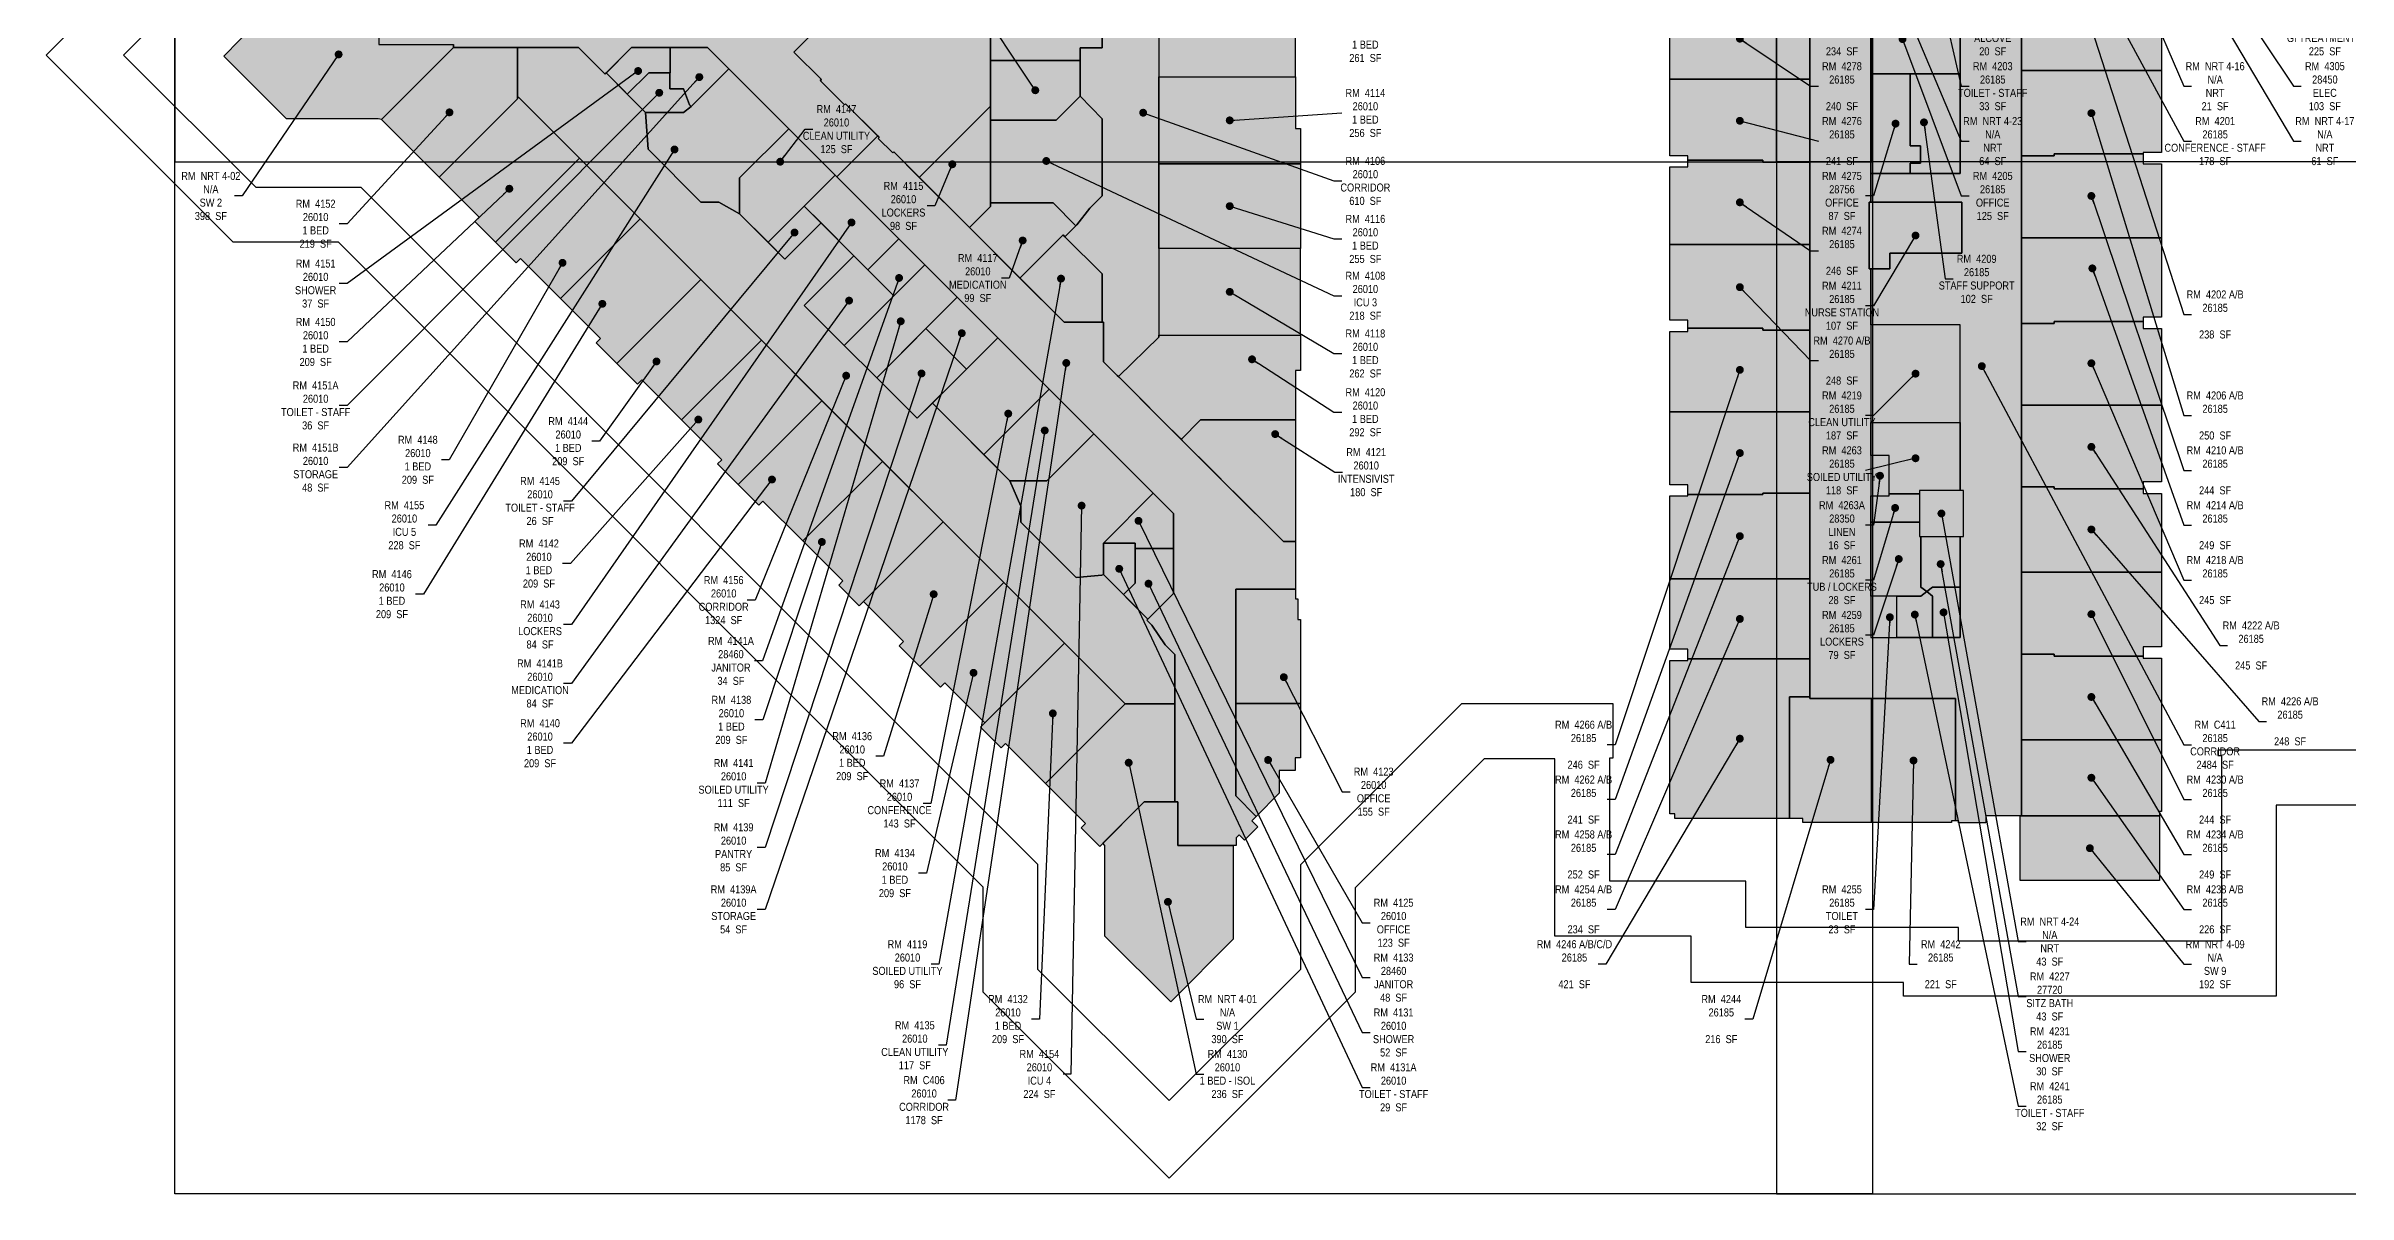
# Model space of a CAD drawing. Header units: inches. Extents: x -464 to 5863, y -325 to 4525.
# Drawn here: x -277 to 3751, y -325 to 1683 of the extents above; entities that cross this region are included whole.
import ezdxf

# ---------------------------------------------------------------- set-up
doc = ezdxf.new("R2010")
doc.units = ezdxf.units.IN
doc.header["$LTSCALE"] = 48
doc.header["$MEASUREMENT"] = 0
doc.layers.get('Defpoints').update_dxf_attribs({"color": 31})
for name, color, linetype in [('0-LABEL', 3, 'Continuous'), ('1-NRT', 200, 'Continuous'), ('1-NRT-PTN', 253, 'Continuous'), ('4-OCC', 6, 'Continuous'), ('4-OCC-PTN', 95, 'Continuous')]:
    doc.layers.add(name, color=color, linetype=linetype)
doc.layers.add('VP-Window', color=2, linetype='Continuous', plot=False)
doc.styles.add('ArialN', font='ARIALN.TTF')
doc.dimstyles.new('AB-220', dxfattribs={"dimscale": 220, "dimtxt": 0.070312, "dimasz": 0.0625, "dimexe": 0.0625, "dimexo": 0.125, "dimgap": 0.1875, "dimtad": 0, "dimdec": 4, "dimrnd": 0.0625, "dimzin": 0, "dimdsep": 46, "dimlunit": 4, "dimtxsty": 'ArialN', "dimblk": 'ARCHTICK', "dimcen": 0.0625, "dimclrd": 256, "dimclre": 256, "dimclrt": 256, "dimadec": 0, "dimazin": 0, "dimtfac": 1, "dimtdec": 4, "dimtofl": 0, "dimtmove": 2, "dimatfit": 3, "dimldrblk": 'DOT', "dimfxl": 0, "dimfrac": 2, "dimtolj": 1, "dimtzin": 0, "dimlwd": -1, "dimlwe": -1, "dimarcsym": 0})

# ---------------------------------------------------------------- blocks, each defined once
blk = doc.blocks.new('_ArchTick')
at = {"const_width": 0.15}
blk.add_lwpolyline([(-0.5, -0.5), (0.5, 0.5)], dxfattribs=at)
blk = doc.blocks.new('_Dot')
at = {"lineweight": -2}
blk.add_line((-0.5, 0), (-1, 0), dxfattribs=at)
at = {"const_width": 0.5}
blk.add_lwpolyline([(-0.25, 0, 1), (0.25, 0, 1)], format="xyb", close=True, dxfattribs=at)

msp = doc.modelspace()

# ---------------------------------------------------------------- hatches: boundary and pattern name
at = {"layer": '1-NRT-PTN'}
for points in [[(143.7, 1555.4), (34, 1665), (143.8, 1777.7), (301.3, 1777.7), (305.6, 1782), (305.6, 1685.5), (436, 1685.5), (436, 1680.2), (310, 1554.2), (304, 1555.4)], [(3000.9, 824.7), (3077.6, 824.7), (3077.6, 905.3), (3000.9, 905.3)], [(1799.9, 120.1), (1691, 10.6), (1575.8, 125.8), (1575.8, 284.4), (1572.1, 288.1), (1644.6, 360.6), (1703.5, 360.6), (1703.5, 284.3), (1799.9, 284.3)], [(3420.9, 222.7), (3177.1, 222.7), (3177.1, 336.2), (3420.9, 336.2)]]:
    msp.add_hatch(color=256, dxfattribs=at).paths.add_polyline_path(points)
at = {"layer": '4-OCC-PTN'}
for color, points in [(17, [(1806.9, 2145.6), (1875.7, 2076.9), (1873.4, 2074.6), (1918.9, 2029.1), (1907.9, 2018.2), (1918.3, 2007.8), (1884.3, 1973.9), (1874, 1984.2), (1866.8, 1977), (1870.5, 1973.3), (1831.5, 1934.3), (1475.2, 1934.3), (1475.2, 1935.8), (1473.8, 1937.2), (1475.7, 1939.1), (1433.3, 1981.5), (1431.3, 1979.5), (1339, 1979.5), (1283.2, 1923.7), (1281.4, 1925.6), (1264.4, 1908.6), (1266.3, 1906.7), (1206.9, 1847.3), (1205, 1849.2), (1162.6, 1806.8), (1164.4, 1804.9), (1105, 1745.5), (1103.2, 1747.4), (1060.8, 1704.9), (1062.6, 1703.1), (1031.7, 1672.1), (1079.7, 1624.1), (1077.8, 1622.3), (1120.2, 1579.9), (1122.1, 1581.7), (1178.4, 1525.4), (1106.8, 1453.8), (880.6, 1680), (747.3, 1680), (701.1, 1633.8), (654.8, 1680.2), (436, 1680.2), (436, 1685.5), (305.6, 1685.5), (305.6, 1782), (319.4, 1795.8), (312, 1803.2), (342.9, 1834.1), (404.6, 1772.4), (685.5, 1772.4), (714.7, 1772.4), (768.7, 1826.3), (822.7, 1772.4), (994.5, 1772.4), (1259.2, 2037.1), (1262.9, 2040.8), (1314.1, 2092), (1335, 2071.2), (1732.5, 2071.2)]), (17, [(1250.9, 1452.9), (1206.2, 1497.6), (1204.4, 1495.7), (1178.9, 1521.2), (1180.8, 1523), (1122.1, 1581.7), (1120.2, 1579.9), (1077.8, 1622.3), (1079.7, 1624.1), (1031.7, 1672.1), (1062.6, 1703.1), (1060.8, 1704.9), (1103.2, 1747.4), (1105, 1745.5), (1164.4, 1804.9), (1162.6, 1806.8), (1205, 1849.2), (1206.9, 1847.3), (1266.3, 1906.7), (1264.4, 1908.6), (1281.4, 1925.6), (1283.2, 1923.7), (1339, 1979.5), (1431.3, 1979.5), (1433.3, 1981.5), (1475.7, 1939.1), (1473.8, 1937.2), (1475.2, 1935.8), (1475.2, 1934.3), (1477.8, 1934.3), (1477.8, 1859), (1375.5, 1756.7), (1375.5, 1577.5)]), (17, [(1670.1, 1934.3), (1670.1, 1173.2), (1599.2, 1104.6), (1597.3, 1106.5), (1573.3, 1130.5), (1573.3, 1199.4), (1570.7, 1199.4), (1570.7, 1284.1), (1505.7, 1349.1), (1526.8, 1370.2), (1549.6, 1399.4), (1570.7, 1420.5), (1570.7, 1555.3), (1532.3, 1595.1), (1532.3, 1679.8), (1570.7, 1679.8), (1570.7, 1934.3)]), (172, [(2809.1, 1898.6), (2916.8, 1898.6), (2916.8, 1894), (2915.6, 1894), (2915.6, 1853.6), (2910.3, 1853.6), (2910.3, 1747), (2915.6, 1747), (2915.6, 1460), (2915.6, 1409.4), (2913, 1409.4), (2913, 1293.1), (2915.6, 1293.1), (2915.6, 647.9), (3072.3, 647.9), (3072.3, 824.7), (3077.6, 824.7), (3077.6, 905.3), (3072.3, 905.3), (3072.3, 1195.3), (2915.6, 1195.3), (2915.6, 1293.1), (2949, 1293.1), (2949, 1320.5), (3075, 1320.5), (3075, 1409.4), (2915.6, 1409.4), (2915.6, 1460), (3072.3, 1460), (3072.3, 1921.9), (3165.5, 1921.9), (3165.5, 1919.3), (3173.8, 1919.3), (3173.8, 1858.7), (3179.1, 1858.7), (3179.1, 336.2), (3177.1, 336.2), (3117, 336.2), (3117, 323.7), (3069, 323.7), (3069, 327.2), (3063.8, 327.2), (3063.8, 541.4), (2809.1, 541.4)]), (17, [(1909, 1628.6), (1909, 1780.9), (1906.5, 1783.4), (1907.6, 1786), (1670.1, 1786), (1670.1, 1628.6)]), (172, [(3179.1, 1640.1), (3179.1, 1763.2), (3236.5, 1763.2), (3236.5, 1786.4), (3373.5, 1786.5), (3373.5, 1783.9), (3415, 1783.9), (3415, 1764.9), (3424, 1764.9), (3424, 1640.1)]), (17, [(1375.5, 1657.5), (1375.5, 1742.7), (1570.7, 1742.7), (1570.7, 1679.8), (1532.3, 1679.8), (1532.3, 1657.5)]), (172, [(2595.7, 1766.6), (2809.1, 1766.6), (2809.1, 1624.6), (2564, 1624.6), (2564, 1758.9), (2595.7, 1758.9)]), (172, [(3072.3, 1633.9), (2915.6, 1633.9), (2915.6, 1747), (2997.4, 1747), (2997.4, 1749.6), (3072.3, 1749.6)]), (17, [(310, 1554.2), (436, 1680.2), (547.9, 1680.2), (547.8, 1590.1), (411, 1453.3)]), (17, [(547.8, 1593.1), (547.9, 1680.2), (654.8, 1680.2), (701.1, 1633.8), (703, 1635.7), (771.8, 1566.3), (776.5, 1502.2), (868.9, 1409.8), (900.2, 1409.8), (936.6, 1389.4), (1015.9, 1310.1), (1077.2, 1371.4), (1079.1, 1373.3), (1136.5, 1315.8), (1049.7, 1229), (1247.2, 1031.5), (1273.8, 1058), (1409.4, 922.3), (1428.6, 877.9), (1428.6, 850.1), (1525.5, 753.2), (1570.6, 756.9), (1573.3, 758), (1650.9, 680.4), (1649.1, 678.5), (1657.9, 669.7), (1681.1, 635.5), (1698.2, 618.3), (1698.2, 532), (1611, 532), (552.2, 1590.8), (550.4, 1592.5)]), (17, [(703, 1635.7), (747.3, 1680), (815, 1680), (815, 1635.7), (777.9, 1635.7), (740.1, 1598.3)]), (17, [(851.9, 1576.9), (848.7, 1580), (838.7, 1607.6), (814.4, 1607.6), (814.4, 1635.7), (815, 1635.7), (815, 1680), (880.6, 1680), (917.8, 1642.8)]), (17, [(1375.5, 1553.3), (1375.5, 1657.5), (1532.3, 1657.5), (1532.3, 1595.1), (1490.4, 1553.3)]), (17, [(740.1, 1598.3), (777.9, 1635.7), (814.4, 1635.7), (814.4, 1607.6), (838.7, 1607.6), (848.7, 1580), (851.9, 1576.9), (838.7, 1566.3), (771.8, 1566.3)]), (17, [(936.6, 1389.4), (900.2, 1409.8), (868.9, 1409.8), (776.5, 1502.2), (771.8, 1566.3), (838.7, 1566.3), (851.9, 1576.9), (917.8, 1642.8), (1022.6, 1538.1), (936.6, 1452.1)]), (17, [(1670.1, 1628.6), (1909, 1628.6), (1909, 1538.6), (1918, 1538.6), (1918, 1476.8), (1670.1, 1476.8)]), (172, [(2564, 1624.6), (2809.1, 1624.6), (2809.1, 1479.4), (2726.6, 1479.4), (2726.6, 1482.8), (2595.7, 1482.8), (2595.7, 1490.7), (2564, 1490.7)]), (22, [(2915.6, 1460), (2915.6, 1633.9), (2984.8, 1633.9), (2984.8, 1507.9), (3002.5, 1507.9), (3002.5, 1477.7), (2984.8, 1477.7), (2984.8, 1460)]), (172, [(2984.8, 1460), (2984.8, 1477.7), (3002.5, 1477.7), (3002.5, 1507.9), (2984.8, 1507.9), (2984.8, 1633.9), (3072.3, 1633.9), (3072.3, 1460)]), (172, [(3179.1, 1640.1), (3424, 1640.1), (3424, 1496.7), (3392.4, 1496.7), (3392.4, 1493.9), (3236.5, 1493.9), (3236.5, 1490.4), (3179.1, 1490.4)]), (17, [(411, 1453.3), (547.8, 1590.1), (547.8, 1593.1), (550.4, 1592.5), (656.4, 1486.5), (509.7, 1339.7), (473.5, 1375.9), (480.9, 1383.3)]), (17, [(1250.9, 1452.9), (1375.5, 1577.5), (1375.5, 1402.2), (1338.6, 1365.3)]), (17, [(1375.5, 1408.4), (1375.5, 1553.3), (1490.4, 1553.3), (1532.3, 1595.1), (1570.7, 1555.3), (1570.7, 1420.5), (1549.6, 1399.4), (1526.8, 1370.2), (1524.9, 1368.3), (1484.9, 1408.4)]), (17, [(986.4, 1339.6), (936.6, 1389.4), (936.6, 1452.1), (1022.6, 1538.1), (1103.6, 1457.1)]), (17, [(1106.8, 1453.8), (1178.4, 1525.4), (1180.8, 1523), (1178.9, 1521.2), (1204.4, 1495.7), (1206.2, 1497.6), (1504.5, 1199.4), (1573.3, 1199.4), (1573.3, 1130.5), (1597.3, 1106.5), (1601, 1102.8), (1672.6, 1031.3), (1677.8, 1026), (1707.2, 996.6), (1711, 992.9), (1766.6, 937.3), (1792, 911.8), (1887.9, 815.9), (1909, 815.9), (1909.4, 732.5), (1804.7, 732.5), (1804.7, 371), (1840.5, 335.2), (1832.6, 327.3), (1843.3, 316.6), (1820, 293.3), (1810.4, 302.8), (1805.5, 297.8), (1805.5, 284.3), (1703.5, 284.3), (1703.5, 360.6), (1698.2, 360.6), (1698.2, 618.3), (1681.1, 635.5), (1657.9, 669.7), (1649.1, 678.5), (1695.7, 725.2), (1695.7, 864.9), (1662.2, 898.5)]), (172, [(3179.1, 1490.4), (3236.5, 1490.4), (3236.5, 1493.9), (3392.4, 1493.9), (3392.4, 1476.7), (3424, 1476.7), (3424, 1347.2), (3179.1, 1347.2)]), (17, [(762.5, 1380.5), (623.1, 1241.1), (553.2, 1311.1), (545.8, 1303.6), (509.7, 1339.7), (656.4, 1486.5)]), (17, [(1161.2, 1291.2), (1049.5, 1402.9), (1103.6, 1457.1), (1215.3, 1345.3)]), (17, [(1918, 1328.6), (1670.1, 1328.6), (1670.1, 1476.8), (1918, 1476.8)]), (172, [(2564, 1471.2), (2595.7, 1471.2), (2595.7, 1482.8), (2726.6, 1482.8), (2726.6, 1479.4), (2809.1, 1479.4), (2809.1, 1335.8), (2564, 1335.8)]), (17, [(623.1, 1241.1), (693, 1171.2), (685.6, 1163.8), (721.7, 1127.6), (868.5, 1274.4), (762.5, 1380.5)]), (17, [(1079.1, 1373.3), (1015.9, 1310.1), (986.4, 1339.6), (1049.5, 1402.9)]), (17, [(1338.6, 1365.3), (1375.5, 1402.2), (1375.5, 1408.4), (1484.9, 1408.4), (1524.9, 1368.3), (1505.7, 1349.1), (1502.5, 1352.3), (1427, 1276.8)]), (172, [(2913, 1293.1), (2913, 1409.4), (3075, 1409.4), (3075, 1320.5), (2949, 1320.5), (2949, 1293.1)]), (201, [(1161.2, 1291.2), (1215.3, 1345.3), (1260.6, 1300), (1206.5, 1245.9)]), (17, [(1427, 1276.8), (1502.5, 1352.3), (1505.7, 1349.1), (1570.7, 1284.1), (1570.7, 1199.4), (1504.5, 1199.4)]), (172, [(2564, 1335.8), (2809.1, 1335.8), (2809.1, 1185.9), (2726.6, 1185.9), (2726.6, 1189.4), (2595.7, 1189.4), (2595.7, 1202.9), (2564, 1202.9)]), (172, [(3179.1, 1347.2), (3424, 1347.2), (3424, 1208.4), (3392.4, 1208.4), (3392.4, 1200.9), (3236.5, 1200.9), (3236.5, 1197.4), (3179.1, 1197.4)]), (17, [(1119.7, 1159.1), (1049.7, 1229), (1136.5, 1315.8), (1206.5, 1245.9)]), (17, [(1176.4, 1102.4), (1119.7, 1159.1), (1260.6, 1300), (1317.3, 1243.3)]), (17, [(1670.1, 1328.6), (1670.1, 1176.8), (1918, 1176.8), (1918, 1328.6)]), (17, [(974.6, 1168.3), (835.2, 1029), (765.3, 1098.9), (757.9, 1091.5), (721.7, 1127.6), (868.5, 1274.4)]), (17, [(1333.4, 1117.6), (1262.5, 1188.5), (1317.3, 1243.3), (1388.2, 1172.4)]), (17, [(835.2, 1029), (905.2, 959.1), (897.7, 951.6), (933.9, 915.5), (1080.7, 1062.3), (974.6, 1168.3)]), (17, [(1333.4, 1117.6), (1247.2, 1031.5), (1176.4, 1102.4), (1262.5, 1188.5)]), (17, [(1363.6, 968.2), (1273.8, 1058), (1388.2, 1172.4), (1478, 1082.6)]), (17, [(1599.2, 1104.6), (1670.1, 1173.2), (1670.1, 1176.8), (1918, 1176.8), (1918, 1114.9), (1909, 1114.9), (1909, 1028.6), (1743, 1028.6), (1709.1, 994.7)]), (172, [(2564, 1183.4), (2595.7, 1183.4), (2595.7, 1189.4), (2726.6, 1189.4), (2726.6, 1185.9), (2809.1, 1185.9), (2809.1, 1043), (2564, 1043)]), (172, [(2915.6, 1023.9), (3072.3, 1023.9), (3072.3, 1195.3), (2915.6, 1195.3)]), (172, [(3179.1, 1197.4), (3236.5, 1197.4), (3236.5, 1200.9), (3392.4, 1200.9), (3392.4, 1188.4), (3424, 1188.4), (3424, 1057.3), (3424, 1054.6), (3179.1, 1054.6)]), (17, [(1186.7, 956.2), (1047.4, 816.9), (977.4, 886.8), (970, 879.4), (933.9, 915.5), (1080.7, 1062.3)]), (17, [(1409.4, 922.3), (1363.6, 968.2), (1478, 1082.6), (1556.3, 1004.3), (1474.3, 922.3)]), (172, [(3179.1, 1054.6), (3424, 1054.6), (3424, 920.2), (3392.4, 920.2), (3392.4, 908.4), (3236.5, 908.4), (3236.5, 911.8), (3179.1, 911.8)]), (17, [(1709.1, 994.7), (1743, 1028.6), (1909, 1028.6), (1909, 815.9), (1887.9, 815.9)]), (172, [(2564, 1043), (2809.1, 1043), (2809.1, 900.3), (2726.6, 900.3), (2726.6, 898.3), (2595.7, 898.3), (2595.7, 915.2), (2564, 915.2)]), (172, [(3072.3, 905.3), (3000.9, 905.3), (3000.9, 899.2), (2948.1, 899.2), (2948.1, 966.3), (2915.6, 966.3), (2915.6, 1023.9), (3072.3, 1023.9)]), (17, [(1573.3, 758), (1570.6, 756.9), (1525.5, 753.2), (1428.6, 850.1), (1428.6, 877.9), (1409.4, 922.3), (1474.3, 922.3), (1556.3, 1004.3), (1660.3, 900.3), (1573.3, 813.3)]), (17, [(1047.4, 816.9), (1117.3, 746.9), (1109.9, 739.5), (1145.9, 703.5), (1292.8, 850.2), (1186.7, 956.2)]), (51, [(2915.6, 895.8), (2948.1, 895.8), (2948.1, 966.3), (2915.6, 966.3)]), (201, [(1695.7, 804), (1628.4, 804), (1628.4, 813.3), (1573.3, 813.3), (1660.3, 900.3), (1695.7, 864.9)]), (172, [(2564, 895.7), (2595.7, 895.7), (2595.7, 898.3), (2726.6, 898.3), (2726.6, 900.3), (2809.1, 900.3), (2809.1, 750.4), (2564, 750.4)]), (172, [(3000.9, 850.1), (2915.6, 850.1), (2915.6, 895.8), (2948.1, 895.8), (2948.1, 899.2), (3000.9, 899.2)]), (172, [(3179.1, 911.8), (3236.5, 911.8), (3236.5, 908.4), (3392.4, 908.4), (3392.4, 900.2), (3424, 900.2), (3424, 762.1), (3179.1, 762.1)]), (17, [(1153.4, 710.9), (1223.4, 640.9), (1215.9, 633.4), (1252, 597.4), (1398.9, 744.1), (1292.8, 850.2)]), (172, [(3013.6, 728.3), (3003.5, 720.4), (2915.6, 720.4), (2915.6, 850.1), (3000.9, 850.1), (3000.9, 824.7), (3003.5, 824.7), (3003.5, 736.2)]), (17, [(1577.7, 813.3), (1628.4, 813.3), (1628.4, 743.2), (1608.2, 723.1), (1573.3, 758), (1573.3, 813.3)]), (33, [(3072.3, 736.2), (3023.8, 736.2), (3013.6, 728.3), (3003.5, 736.2), (3003.5, 824.7), (3072.3, 824.7)]), (17, [(1650.9, 680.4), (1608.2, 723.1), (1628.4, 743.2), (1628.4, 804), (1695.7, 804), (1695.7, 725.2)]), (17, [(1504.9, 638), (1365.6, 498.6), (1295.6, 568.6), (1288.2, 561.2), (1252, 597.4), (1398.9, 744.1)]), (17, [(1804.7, 532.3), (1804.7, 732.5), (1909.4, 732.5), (1909.4, 715.7), (1913.2, 715.7), (1913.2, 679.7), (1917.7, 679.7), (1917.7, 532.3)]), (172, [(2564, 750.4), (2809.1, 750.4), (2809.1, 610.6), (2595.7, 610.6), (2595.7, 627.4), (2564, 627.4)]), (172, [(2961.5, 647.9), (2961.5, 720.4), (3003.5, 720.4), (3013.6, 728.3), (3023.8, 720.4), (3023.8, 647.9)]), (172, [(3023.8, 647.9), (3023.8, 720.4), (3013.6, 728.3), (3023.8, 736.2), (3072.3, 736.2), (3072.3, 647.9)]), (172, [(3179.1, 762.1), (3424, 762.1), (3424, 631.9), (3392.4, 631.9), (3392.4, 615.4), (3236.5, 615.4), (3236.5, 618.9), (3179.1, 618.9)]), (172, [(2915.6, 647.9), (2961.5, 647.9), (2961.5, 720.4), (2915.6, 720.4)]), (17, [(1358.2, 491.2), (1504.9, 638), (1611, 532), (1471.6, 392.6), (1401.7, 462.5), (1394.3, 455.1)]), (172, [(2564, 607.9), (2595.7, 607.9), (2595.7, 610.6), (2809.1, 610.6), (2809.1, 544), (2773.7, 544), (2773.7, 331.7), (2572.9, 331.7), (2572.9, 339.7), (2564, 339.7)]), (172, [(3179.1, 618.9), (3236.5, 618.9), (3236.5, 615.4), (3392.4, 615.4), (3392.4, 611.9), (3424, 611.9), (3424, 469.1), (3179.1, 469.1)]), (17, [(1471.6, 392.6), (1611, 532), (1698.2, 532), (1698.2, 360.6), (1644.6, 360.6), (1566.7, 282.7), (1534.1, 315.2), (1541.6, 322.7)]), (17, [(1804.7, 532.3), (1917.7, 532.3), (1917.7, 437.7), (1908.8, 437.7), (1908.8, 415.6), (1880.8, 415.6), (1880.8, 375.6), (1840.5, 335.2), (1804.7, 371)]), (172, [(2773.7, 331.7), (2773.7, 544), (2809.1, 544), (2809.1, 541.4), (2917, 541.4), (2917, 324.2), (2797, 324.2), (2797, 331.7)]), (172, [(2917, 324.2), (2917, 541.4), (3063.8, 541.4), (3063.8, 327.2), (3057, 327.2), (3057, 324.2)]), (172, [(3179.1, 469.1), (3424, 469.1), (3424, 343.7), (3421, 343.7), (3420.9, 336.2), (3179.1, 336.2)])]:
    msp.add_hatch(color=color, dxfattribs=at).paths.add_polyline_path(points)

# ---------------------------------------------------------------- linework, layer by layer
at = {"layer": '1-NRT'}
for points in [[(143.7, 1555.4), (34, 1665), (143.8, 1777.7), (301.3, 1777.7), (305.6, 1782), (305.6, 1685.5), (436, 1685.5), (436, 1680.2), (310, 1554.2), (304, 1555.4)], [(3000.9, 824.7), (3077.6, 824.7), (3077.6, 905.3), (3000.9, 905.3)], [(1799.9, 120.1), (1691, 10.6), (1575.8, 125.8), (1575.8, 284.4), (1572.1, 288.1), (1644.6, 360.6), (1703.5, 360.6), (1703.5, 284.3), (1799.9, 284.3)], [(3420.9, 222.7), (3177.1, 222.7), (3177.1, 336.2), (3420.9, 336.2)]]:
    msp.add_lwpolyline(points, close=True, dxfattribs=at)
at = {"layer": '4-OCC'}
for points in [[(1670.1, 1934.3), (1670.1, 1173.2), (1599.2, 1104.6), (1597.3, 1106.5), (1573.3, 1130.5), (1573.3, 1199.4), (1570.7, 1199.4), (1570.7, 1284.1), (1505.7, 1349.1), (1526.8, 1370.2), (1549.6, 1399.4), (1570.7, 1420.5), (1570.7, 1555.3), (1532.3, 1595.1), (1532.3, 1679.8), (1570.7, 1679.8), (1570.7, 1934.3)], [(1909, 1628.6), (1909, 1780.9), (1906.5, 1783.4), (1907.6, 1786), (1670.1, 1786), (1670.1, 1628.6)], [(3179.1, 1640.1), (3179.1, 1763.2), (3236.5, 1763.2), (3236.5, 1786.4), (3373.5, 1786.5), (3373.5, 1783.9), (3415, 1783.9), (3415, 1764.9), (3424, 1764.9), (3424, 1640.1)], [(1375.5, 1657.5), (1375.5, 1742.7), (1570.7, 1742.7), (1570.7, 1679.8), (1532.3, 1679.8), (1532.3, 1657.5)], [(2595.7, 1766.6), (2809.1, 1766.6), (2809.1, 1624.6), (2564, 1624.6), (2564, 1758.9), (2595.7, 1758.9)], [(3072.3, 1633.9), (2915.6, 1633.9), (2915.6, 1747), (2997.4, 1747), (2997.4, 1749.6), (3072.3, 1749.6)], [(310, 1554.2), (436, 1680.2), (547.9, 1680.2), (547.8, 1590.1), (411, 1453.3)], [(547.8, 1593.1), (547.9, 1680.2), (654.8, 1680.2), (701.1, 1633.8), (703, 1635.7), (771.8, 1566.3), (776.5, 1502.2), (868.9, 1409.8), (900.2, 1409.8), (936.6, 1389.4), (1015.9, 1310.1), (1077.2, 1371.4), (1079.1, 1373.3), (1136.5, 1315.8), (1049.7, 1229), (1247.2, 1031.5), (1273.8, 1058), (1409.4, 922.3), (1428.6, 877.9), (1428.6, 850.1), (1525.5, 753.2), (1570.6, 756.9), (1573.3, 758), (1650.9, 680.4), (1649.1, 678.5), (1657.9, 669.7), (1681.1, 635.5), (1698.2, 618.3), (1698.2, 532), (1611, 532), (552.2, 1590.8), (550.4, 1592.5)], [(703, 1635.7), (747.3, 1680), (815, 1680), (815, 1635.7), (777.9, 1635.7), (740.1, 1598.3)], [(851.9, 1576.9), (848.7, 1580), (838.7, 1607.6), (814.4, 1607.6), (814.4, 1635.7), (815, 1635.7), (815, 1680), (880.6, 1680), (917.8, 1642.8)], [(1375.5, 1553.3), (1375.5, 1657.5), (1532.3, 1657.5), (1532.3, 1595.1), (1490.4, 1553.3)], [(740.1, 1598.3), (777.9, 1635.7), (814.4, 1635.7), (814.4, 1607.6), (838.7, 1607.6), (848.7, 1580), (851.9, 1576.9), (838.7, 1566.3), (771.8, 1566.3)], [(936.6, 1389.4), (900.2, 1409.8), (868.9, 1409.8), (776.5, 1502.2), (771.8, 1566.3), (838.7, 1566.3), (851.9, 1576.9), (917.8, 1642.8), (1022.6, 1538.1), (936.6, 1452.1)], [(1670.1, 1628.6), (1670.1, 1628.6), (1909, 1628.6), (1909, 1538.6), (1918, 1538.6), (1918, 1476.8), (1670.1, 1476.8)], [(2564, 1624.6), (2809.1, 1624.6), (2809.1, 1479.4), (2726.6, 1479.4), (2726.6, 1482.8), (2595.7, 1482.8), (2595.7, 1490.7), (2564, 1490.7)], [(2915.6, 1460), (2915.6, 1633.9), (2984.8, 1633.9), (2984.8, 1507.9), (3002.5, 1507.9), (3002.5, 1477.7), (2984.8, 1477.7), (2984.8, 1460)], [(2984.8, 1460), (2984.8, 1477.7), (3002.5, 1477.7), (3002.5, 1507.9), (2984.8, 1507.9), (2984.8, 1633.9), (3072.3, 1633.9), (3072.3, 1460)], [(3179.1, 1640.1), (3424, 1640.1), (3424, 1496.7), (3392.4, 1496.7), (3392.4, 1493.9), (3236.5, 1493.9), (3236.5, 1490.4), (3179.1, 1490.4)], [(411, 1453.3), (547.8, 1590.1), (547.8, 1593.1), (550.4, 1592.5), (656.4, 1486.5), (509.7, 1339.7), (473.5, 1375.9), (480.9, 1383.3)], [(1250.9, 1452.9), (1375.5, 1577.5), (1375.5, 1402.2), (1338.6, 1365.3)], [(1375.5, 1408.4), (1375.5, 1553.3), (1490.4, 1553.3), (1532.3, 1595.1), (1570.7, 1555.3), (1570.7, 1420.5), (1549.6, 1399.4), (1526.8, 1370.2), (1524.9, 1368.3), (1484.9, 1408.4)], [(986.4, 1339.6), (936.6, 1389.4), (936.6, 1452.1), (1022.6, 1538.1), (1103.6, 1457.1)], [(1106.8, 1453.8), (1178.4, 1525.4), (1180.8, 1523), (1178.9, 1521.2), (1204.4, 1495.7), (1206.2, 1497.6), (1504.5, 1199.4), (1573.3, 1199.4), (1573.3, 1130.5), (1597.3, 1106.5), (1601, 1102.8), (1672.6, 1031.3), (1677.8, 1026), (1707.2, 996.6), (1711, 992.9), (1766.6, 937.3), (1792, 911.8), (1887.9, 815.9), (1909, 815.9), (1909.4, 732.5), (1804.7, 732.5), (1804.7, 371), (1840.5, 335.2), (1832.6, 327.3), (1843.3, 316.6), (1820, 293.3), (1810.4, 302.8), (1805.5, 297.8), (1805.5, 284.3), (1703.5, 284.3), (1703.5, 360.6), (1698.2, 360.6), (1698.2, 618.3), (1681.1, 635.5), (1657.9, 669.7), (1649.1, 678.5), (1695.7, 725.2), (1695.7, 864.9), (1662.2, 898.5)], [(3179.1, 1490.4), (3236.5, 1490.4), (3236.5, 1493.9), (3392.4, 1493.9), (3392.4, 1476.7), (3424, 1476.7), (3424, 1347.2), (3179.1, 1347.2)], [(762.5, 1380.5), (762.5, 1380.5), (623.1, 1241.1), (553.2, 1311.1), (545.8, 1303.6), (509.7, 1339.7), (656.4, 1486.5)], [(1161.2, 1291.2), (1049.5, 1402.9), (1103.6, 1457.1), (1215.3, 1345.3)], [(1918, 1328.6), (1918, 1328.6), (1670.1, 1328.6), (1670.1, 1476.8), (1918, 1476.8)], [(2564, 1471.2), (2595.7, 1471.2), (2595.7, 1482.8), (2726.6, 1482.8), (2726.6, 1479.4), (2809.1, 1479.4), (2809.1, 1335.8), (2564, 1335.8)], [(623.1, 1241.1), (693, 1171.2), (685.6, 1163.8), (721.7, 1127.6), (868.5, 1274.4), (762.5, 1380.5)], [(1079.1, 1373.3), (1015.9, 1310.1), (986.4, 1339.6), (1049.5, 1402.9)], [(1338.6, 1365.3), (1375.5, 1402.2), (1375.5, 1408.4), (1484.9, 1408.4), (1524.9, 1368.3), (1505.7, 1349.1), (1502.5, 1352.3), (1427, 1276.8)], [(2913, 1293.1), (2913, 1409.4), (3075, 1409.4), (3075, 1320.5), (2949, 1320.5), (2949, 1293.1)], [(1161.2, 1291.2), (1215.3, 1345.3), (1260.6, 1300), (1206.5, 1245.9)], [(1427, 1276.8), (1502.5, 1352.3), (1505.7, 1349.1), (1570.7, 1284.1), (1570.7, 1199.4), (1504.5, 1199.4)], [(2564, 1335.8), (2809.1, 1335.8), (2809.1, 1185.9), (2726.6, 1185.9), (2726.6, 1189.4), (2595.7, 1189.4), (2595.7, 1202.9), (2564, 1202.9)], [(3179.1, 1347.2), (3424, 1347.2), (3424, 1208.4), (3392.4, 1208.4), (3392.4, 1200.9), (3236.5, 1200.9), (3236.5, 1197.4), (3179.1, 1197.4)], [(1119.7, 1159.1), (1049.7, 1229), (1136.5, 1315.8), (1206.5, 1245.9)], [(1176.4, 1102.4), (1119.7, 1159.1), (1260.6, 1300), (1317.3, 1243.3)], [(1670.1, 1328.6), (1670.1, 1176.8), (1918, 1176.8), (1918, 1328.6)], [(974.6, 1168.3), (974.6, 1168.3), (835.2, 1029), (765.3, 1098.9), (757.9, 1091.5), (721.7, 1127.6), (868.5, 1274.4)], [(1333.4, 1117.6), (1262.5, 1188.5), (1317.3, 1243.3), (1388.2, 1172.4)], [(835.2, 1029), (905.2, 959.1), (897.7, 951.6), (933.9, 915.5), (1080.7, 1062.3), (974.6, 1168.3)], [(1333.4, 1117.6), (1247.2, 1031.5), (1176.4, 1102.4), (1262.5, 1188.5)], [(1363.6, 968.2), (1273.8, 1058), (1388.2, 1172.4), (1478, 1082.6)], [(1599.2, 1104.6), (1670.1, 1173.2), (1670.1, 1176.8), (1918, 1176.8), (1918, 1114.9), (1909, 1114.9), (1909, 1028.6), (1743, 1028.6), (1709.1, 994.7)], [(2564, 1183.4), (2595.7, 1183.4), (2595.7, 1189.4), (2726.6, 1189.4), (2726.6, 1185.9), (2809.1, 1185.9), (2809.1, 1043), (2564, 1043)], [(2915.6, 1023.9), (3072.3, 1023.9), (3072.3, 1195.3), (2915.6, 1195.3)], [(3179.1, 1197.4), (3236.5, 1197.4), (3236.5, 1200.9), (3392.4, 1200.9), (3392.4, 1188.4), (3424, 1188.4), (3424, 1057.3), (3424, 1054.6), (3179.1, 1054.6)], [(1186.7, 956.2), (1047.4, 816.9), (977.4, 886.8), (970, 879.4), (933.9, 915.5), (1080.7, 1062.3)], [(1409.4, 922.3), (1363.6, 968.2), (1478, 1082.6), (1556.3, 1004.3), (1474.3, 922.3)], [(3179.1, 1054.6), (3424, 1054.6), (3424, 920.2), (3392.4, 920.2), (3392.4, 908.4), (3236.5, 908.4), (3236.5, 911.8), (3179.1, 911.8)], [(1709.1, 994.7), (1743, 1028.6), (1909, 1028.6), (1909, 815.9), (1887.9, 815.9)], [(2564, 1043), (2809.1, 1043), (2809.1, 900.3), (2726.6, 900.3), (2726.6, 898.3), (2595.7, 898.3), (2595.7, 915.2), (2564, 915.2)], [(3072.3, 905.3), (3000.9, 905.3), (3000.9, 899.2), (2948.1, 899.2), (2948.1, 966.3), (2915.6, 966.3), (2915.6, 1023.9), (3072.3, 1023.9)], [(1573.3, 758), (1570.6, 756.9), (1525.5, 753.2), (1428.6, 850.1), (1428.6, 877.9), (1409.4, 922.3), (1474.3, 922.3), (1556.3, 1004.3), (1660.3, 900.3), (1573.3, 813.3)], [(1047.4, 816.9), (1117.3, 746.9), (1109.9, 739.5), (1145.9, 703.5), (1292.8, 850.2), (1186.7, 956.2)], [(2915.6, 895.8), (2948.1, 895.8), (2948.1, 966.3), (2915.6, 966.3)], [(1695.7, 804), (1628.4, 804), (1628.4, 813.3), (1573.3, 813.3), (1660.3, 900.3), (1695.7, 864.9)], [(2564, 895.7), (2595.7, 895.7), (2595.7, 898.3), (2726.6, 898.3), (2726.6, 900.3), (2809.1, 900.3), (2809.1, 750.4), (2564, 750.4)], [(3000.9, 850.1), (2915.6, 850.1), (2915.6, 895.8), (2948.1, 895.8), (2948.1, 899.2), (3000.9, 899.2)], [(3179.1, 911.8), (3236.5, 911.8), (3236.5, 908.4), (3392.4, 908.4), (3392.4, 900.2), (3424, 900.2), (3424, 762.1), (3179.1, 762.1)], [(1153.4, 710.9), (1223.4, 640.9), (1215.9, 633.4), (1252, 597.4), (1398.9, 744.1), (1292.8, 850.2)], [(3013.6, 728.3), (3003.5, 720.4), (2915.6, 720.4), (2915.6, 850.1), (3000.9, 850.1), (3000.9, 824.7), (3003.5, 824.7), (3003.5, 736.2)], [(1577.7, 813.3), (1628.4, 813.3), (1628.4, 743.2), (1608.2, 723.1), (1573.3, 758), (1573.3, 813.3)], [(3072.3, 736.2), (3023.8, 736.2), (3013.6, 728.3), (3003.5, 736.2), (3003.5, 824.7), (3072.3, 824.7)], [(1650.9, 680.4), (1608.2, 723.1), (1628.4, 743.2), (1628.4, 804), (1695.7, 804), (1695.7, 725.2)], [(1504.9, 638), (1504.9, 638), (1365.6, 498.6), (1295.6, 568.6), (1288.2, 561.2), (1252, 597.4), (1398.9, 744.1)], [(1804.7, 532.3), (1804.7, 732.5), (1909.4, 732.5), (1909.4, 715.7), (1913.2, 715.7), (1913.2, 679.7), (1917.7, 679.7), (1917.7, 532.3)], [(2564, 750.4), (2809.1, 750.4), (2809.1, 610.6), (2595.7, 610.6), (2595.7, 627.4), (2564, 627.4)], [(2961.5, 647.9), (2961.5, 720.4), (3003.5, 720.4), (3013.6, 728.3), (3023.8, 720.4), (3023.8, 647.9)], [(3023.8, 647.9), (3023.8, 720.4), (3013.6, 728.3), (3023.8, 736.2), (3072.3, 736.2), (3072.3, 647.9)], [(3179.1, 762.1), (3424, 762.1), (3424, 631.9), (3392.4, 631.9), (3392.4, 615.4), (3236.5, 615.4), (3236.5, 618.9), (3179.1, 618.9)], [(2915.6, 647.9), (2961.5, 647.9), (2961.5, 720.4), (2915.6, 720.4)], [(1358.2, 491.2), (1504.9, 638), (1611, 532), (1471.6, 392.6), (1401.7, 462.5), (1394.3, 455.1)], [(2564, 607.9), (2595.7, 607.9), (2595.7, 610.6), (2809.1, 610.6), (2809.1, 544), (2773.7, 544), (2773.7, 331.7), (2572.9, 331.7), (2572.9, 339.7), (2564, 339.7)], [(3179.1, 618.9), (3236.5, 618.9), (3236.5, 615.4), (3392.4, 615.4), (3392.4, 611.9), (3424, 611.9), (3424, 469.1), (3179.1, 469.1)], [(1471.6, 392.6), (1611, 532), (1698.2, 532), (1698.2, 360.6), (1644.6, 360.6), (1566.7, 282.7), (1534.1, 315.2), (1541.6, 322.7)], [(1804.7, 532.3), (1917.7, 532.3), (1917.7, 437.7), (1908.8, 437.7), (1908.8, 415.6), (1880.8, 415.6), (1880.8, 375.6), (1840.5, 335.2), (1804.7, 371)], [(2773.7, 331.7), (2773.7, 544), (2809.1, 544), (2809.1, 541.4), (2917, 541.4), (2917, 324.2), (2797, 324.2), (2797, 331.7)], [(2917, 324.2), (2917, 541.4), (3063.8, 541.4), (3063.8, 327.2), (3057, 327.2), (3057, 324.2)], [(3179.1, 469.1), (3424, 469.1), (3424, 343.7), (3421, 343.7), (3420.9, 336.2), (3179.1, 336.2)]]:
    msp.add_lwpolyline(points, close=True, dxfattribs=at)
for points in [[(3179.1, 1858.7), (3179.1, 336.2), (3177.1, 336.2), (3117, 336.2), (3117, 323.7), (3069, 323.7), (3069, 327.2), (3063.8, 327.2), (3063.8, 541.4), (2809.1, 541.4), (2809.1, 1898.6)], [(2915.6, 1747), (2915.6, 1460), (2915.6, 1409.4), (2913, 1409.4), (2913, 1293.1), (2915.6, 1293.1), (2915.6, 647.9), (3072.3, 647.9), (3072.3, 824.7), (3077.6, 824.7), (3077.6, 905.3), (3072.3, 905.3), (3072.3, 1195.3), (2915.6, 1195.3), (2915.6, 1293.1), (2949, 1293.1), (2949, 1320.5), (3075, 1320.5), (3075, 1409.4), (2915.6, 1409.4), (2915.6, 1460), (3072.3, 1460), (3072.3, 1921.9)], [(1375.5, 1756.7), (1375.5, 1577.5), (1250.9, 1452.9), (1206.2, 1497.6), (1204.4, 1495.7), (1178.9, 1521.2), (1180.8, 1523), (1122.1, 1581.7), (1120.2, 1579.9), (1077.8, 1622.3), (1079.7, 1624.1), (1031.7, 1672.1), (1062.6, 1703.1)], [(1062.6, 1703.1), (1031.7, 1672.1), (1079.7, 1624.1), (1077.8, 1622.3), (1120.2, 1579.9), (1122.1, 1581.7), (1178.4, 1525.4), (1106.8, 1453.8), (880.6, 1680), (747.3, 1680), (701.1, 1633.8), (654.8, 1680.2), (436, 1680.2), (436, 1685.5)]]:
    msp.add_lwpolyline(points, dxfattribs=at)
at = {"layer": 'Defpoints'}
for points in [[(3920, 354.7), (3625, 354.7), (3625, 20.6), (2973, 20.6), (2973, 44.6), (2601.3, 44.6), (2601.3, 125.6), (2363, 125.6), (2363, 436), (2239.4, 436), (2013.8, 210.4), (2013.8, 27.8), (1688.2, -297.9), (1362.6, 27.7), (1362.5, 211.5), (234.6, 1339.4), (50.7, 1339.4), (-276.9, 1667), (48.3, 1992.1)], [(4016, 450.7), (3523, 450.7), (3523, 441.6), (3529, 441.6), (3529, 116.6), (3069, 116.6), (3069, 140.6), (2697.3, 140.6), (2697.3, 221.6), (2459, 221.6), (2459, 437.6), (2465, 437.6), (2465, 532), (2199.6, 532), (1917.8, 250.2), (1917.8, 67.5), (1688.2, -162.1), (1458.6, 67.5), (1458.5, 251.2), (274.3, 1435.4), (90.5, 1435.4), (-141.1, 1667), (88.1, 1896.2)]]:
    msp.add_lwpolyline(points, dxfattribs=at)
at = {"layer": 'VP-Window', "color": 5}
for points in [[(-51.5, 1480.4), (2918.5, 1480.4), (2918.5, 3680.4), (-51.5, 3680.4)], [(5720.6, 1874.6), (2750.6, 1874.6), (2750.6, -325.4), (5720.6, -325.4)]]:
    msp.add_lwpolyline(points, close=True, dxfattribs=at)
at = {"layer": 'VP-Window'}
for points in [[(5720.6, 1480.4), (2750.6, 1480.4), (2750.6, 3680.4), (5720.6, 3680.4)], [(-51.5, 1874.6), (2918.5, 1874.6), (2918.5, -325.4), (-51.5, -325.4)]]:
    msp.add_lwpolyline(points, close=True, dxfattribs=at)

# ---------------------------------------------------------------- texts
at = {"layer": '0-LABEL', "char_height": 14, "attachment_point": 5, "style": 'ArialN'}
for s, insert in [('RM  4112\\P26010\\P1 BED\\P261  SF', (2031.4, 1696.8)), ('RM  4280\\P26185\\P\\P234  SF', (2865.2, 1708.4)), ('RM  4201A\\P26185\\PALCOVE\\P20  SF', (3129, 1708.4)), ('RM  4313\\P27760\\PGI TREATMENT 1\\P225  SF', (3710.1, 1708.4)), ('RM  4278\\P26185\\P\\P240  SF', (2865.2, 1612.4)), ('RM  4203\\P26185\\PTOILET - STAFF\\P33  SF', (3129, 1612.4)), ('RM  NRT 4-16\\PN/A\\PNRT\\P21  SF', (3518.1, 1612.4)), ('RM  4305\\P28450\\PELEC\\P103  SF', (3710.1, 1612.4)), ('RM  4147\\P26010\\PCLEAN UTILITY\\P125  SF', (1106, 1537.3)), ('RM  4114\\P26010\\P1 BED\\P256  SF', (2031.4, 1565.6)), ('RM  4276\\P26185\\P\\P241  SF', (2865.2, 1516.4)), ('RM  NRT 4-23\\PN/A\\PNRT\\P64  SF', (3129, 1516.4)), ('RM  4201\\P26185\\PCONFERENCE - STAFF\\P178  SF', (3518.1, 1516.4)), ('RM  NRT 4-17\\PN/A\\PNRT\\P61  SF', (3710.1, 1516.4)), ('RM  NRT 4-02\\PN/A\\PSW 2\\P398  SF', (11.5, 1420.4)), ('RM  4106\\P26010\\PCORRIDOR\\P610  SF', (2031.4, 1446.8)), ('RM  4275\\P28756\\POFFICE\\P87  SF', (2865.2, 1420.4)), ('RM  4205\\P26185\\POFFICE\\P125  SF', (3129, 1420.4)), ('RM  4152\\P26010\\P1 BED\\P219  SF', (194.8, 1371.8)), ('RM  4115\\P26010\\PLOCKERS\\P98  SF', (1223.3, 1403)), ('RM  4116\\P26010\\P1 BED\\P255  SF', (2031.4, 1345.2)), ('RM  4274\\P26185\\P\\P246  SF', (2865.2, 1324.4)), ('RM  4151\\P26010\\PSHOWER\\P37  SF', (194.8, 1267.2)), ('RM  4117\\P26010\\PMEDICATION\\P99  SF', (1353.3, 1276.8)), ('RM  4209\\P26185\\PSTAFF SUPPORT\\P102  SF', (3100.9, 1275.4)), ('RM  4108\\P26010\\PICU 3\\P218  SF', (2031.4, 1245.9)), ('RM  4211\\P26185\\PNURSE STATION\\P107  SF', (2865.2, 1228.4)), ('RM  4202 A/B\\P26185\\P\\P238  SF', (3518.1, 1213.1)), ('RM  4150\\P26010\\P1 BED\\P209  SF', (194.8, 1165)), ('RM  4118\\P26010\\P1 BED\\P262  SF', (2031.4, 1144.8)), ('RM  4270 A/B\\P26185\\P\\P248  SF', (2865.2, 1132.4)), ('RM  4151A\\P26010\\PTOILET - STAFF\\P36  SF', (194.8, 1054)), ('RM  4120\\P26010\\P1 BED\\P292  SF', (2031.4, 1042)), ('RM  4219\\P26185\\PCLEAN UTILITY\\P187  SF', (2865.2, 1036.4)), ('RM  4206 A/B\\P26185\\P\\P250  SF', (3518.1, 1036.4)), ('RM  4144\\P26010\\P1 BED\\P209  SF', (636.7, 991.4)), ('RM  4151B\\P26010\\PSTORAGE\\P48  SF', (194.8, 945.2)), ('RM  4148\\P26010\\P1 BED\\P209  SF', (373.6, 958.9)), ('RM  4121\\P26010\\PINTENSIVIST\\P180  SF', (2032.8, 937.2)), ('RM  4263\\P26185\\PSOILED UTILITY\\P118  SF', (2865.2, 940.4)), ('RM  4210 A/B\\P26185\\P\\P244  SF', (3518.1, 940.4)), ('RM  4145\\P26010\\PTOILET - STAFF\\P26  SF', (587.4, 886.8)), ('RM  4155\\P26010\\PICU 5\\P228  SF', (350.1, 844.4)), ('RM  4263A\\P28350\\PLINEN\\P16  SF', (2865.2, 844.4)), ('RM  4214 A/B\\P26185\\P\\P249  SF', (3518.1, 844.4)), ('RM  4142\\P26010\\P1 BED\\P209  SF', (585.5, 777.4)), ('RM  4146\\P26010\\P1 BED\\P209  SF', (328.3, 723.8)), ('RM  4261\\P26185\\PTUB / LOCKERS\\P28  SF', (2865.2, 748.4)), ('RM  4218 A/B\\P26185\\P\\P245  SF', (3518.1, 748.4)), ('RM  4156\\P26010\\PCORRIDOR\\P1324  SF', (908.7, 713.4)), ('RM  4143\\P26010\\PLOCKERS\\P84  SF', (587.4, 670.8)), ('RM  4259\\P26185\\PLOCKERS\\P79  SF', (2865.2, 652.4)), ('RM  4141A\\P28460\\PJANITOR\\P34  SF', (921.4, 607.1)), ('RM  4222 A/B\\P26185\\P\\P245  SF', (3581.1, 634)), ('RM  4141B\\P26010\\PMEDICATION\\P84  SF', (587.4, 567.6)), ('RM  4138\\P26010\\P1 BED\\P209  SF', (922.2, 503.9)), ('RM  4226 A/B\\P26185\\P\\P248  SF', (3649.3, 501.3)), ('RM  4140\\P26010\\P1 BED\\P209  SF', (587.4, 463)), ('RM  4266 A/B\\P26185\\P\\P246  SF', (2413.2, 460.4)), ('RM  C411\\P26185\\PCORRIDOR\\P2484  SF', (3518.1, 460.4)), ('RM  4136\\P26010\\P1 BED\\P209  SF', (1133.6, 440.4)), ('RM  4141\\P26010\\PSOILED UTILITY\\P111  SF', (926.1, 393.4)), ('RM  4123\\P26010\\POFFICE\\P155  SF', (2045.9, 378.3)), ('RM  4262 A/B\\P26185\\P\\P241  SF', (2413.2, 364.4)), ('RM  4230 A/B\\P26185\\P\\P244  SF', (3518.1, 364.4)), ('RM  4137\\P26010\\PCONFERENCE\\P143  SF', (1216.3, 357.6)), ('RM  4139\\P26010\\PPANTRY\\P85  SF', (926.1, 280.9)), ('RM  4258 A/B\\P26185\\P\\P252  SF', (2413.2, 268.4)), ('RM  4234 A/B\\P26185\\P\\P249  SF', (3518.1, 268.4)), ('RM  4134\\P26010\\P1 BED\\P209  SF', (1208.3, 235.8)), ('RM  4139A\\P26010\\PSTORAGE\\P54  SF', (926.1, 172.4)), ('RM  4254 A/B\\P26185\\P\\P234  SF', (2413.2, 172.4)), ('RM  4255\\P26185\\PTOILET\\P23  SF', (2865.2, 172.4)), ('RM  4238 A/B\\P26185\\P\\P226  SF', (3518.1, 172.4)), ('RM  4125\\P26010\\POFFICE\\P123  SF', (2080.8, 149)), ('RM  NRT 4-24\\PN/A\\PNRT\\P43  SF', (3228.8, 116)), ('RM  4119\\P26010\\PSOILED UTILITY\\P96  SF', (1230.3, 76.4)), ('RM  4133\\P28460\\PJANITOR\\P48  SF', (2080.8, 53)), ('RM  4246 A/B/C/D\\P26185\\P\\P421  SF', (2397.2, 76.4)), ('RM  4242\\P26185\\P\\P221  SF', (3038.1, 76.4)), ('RM  NRT 4-09\\PN/A\\PSW 9\\P192  SF', (3518.1, 76.4)), ('RM  4227\\P27720\\PSITZ BATH\\P43  SF', (3228.8, 20)), ('RM  4132\\P26010\\P1 BED\\P209  SF', (1406.1, -19.6)), ('RM  NRT 4-01\\PN/A\\PSW 1\\P390  SF', (1790.1, -19.6)), ('RM  4244\\P26185\\P\\P216  SF', (2654.1, -19.6)), ('RM  4135\\P26010\\PCLEAN UTILITY\\P117  SF', (1243.1, -65.4)), ('RM  4131\\P26010\\PSHOWER\\P52  SF', (2080.8, -43)), ('RM  4231\\P26185\\PSHOWER\\P30  SF', (3228.8, -76)), ('RM  4154\\P26010\\PICU 4\\P224  SF', (1461.1, -115.6)), ('RM  4130\\P26010\\P1 BED - ISOL\\P236  SF', (1790.1, -115.6)), ('RM  C406\\P26010\\PCORRIDOR\\P1178  SF', (1259.3, -161.4)), ('RM  4131A\\P26010\\PTOILET - STAFF\\P29  SF', (2080.8, -139)), ('RM  4241\\P26185\\PTOILET - STAFF\\P32  SF', (3228.8, -172))]:
    msp.add_mtext(s, dxfattribs=dict(at, insert=insert))

# ---------------------------------------------------------------- leaders
at = {"layer": '0-LABEL', "annotation_type": 0, "has_hookline": 1}
for points, hookline_direction, text_width in [([(1453.9, 1605.4), (859, 2501.2), (845.3, 2501.2)], 1, 110.6), ([(3442.3, 1932.2), (3655.1, 1612.4), (3668.9, 1612.4)], 0, 67.6), ([(3330, 1921.1), (3463.1, 1612.4), (3476.9, 1612.4)], 0, 101.4), ([(3706.4, 1898.6), (3847.1, 1612.4), (3860.9, 1612.4)], 0, 116.7), ([(3284.2, 1846.8), (3463.1, 1516.4), (3476.9, 1516.4)], 0, 175.8), ([(3474.5, 1821), (3655.1, 1516.4), (3668.9, 1516.4)], 0, 101.4), ([(2953.9, 1800.3), (3074, 1516.4), (3087.7, 1516.4)], 0, 101.4), ([(3034.9, 1781.3), (3074, 1612.4), (3087.7, 1612.4)], 0, 120.1), ([(2686.6, 1695.6), (2810.2, 1612.4), (2823.9, 1612.4)], 0, 67.6), ([(2971.2, 1694.9), (3074, 1420.4), (3087.7, 1420.4)], 0, 67.6), ([(3301.6, 1713.3), (3463.1, 1213.1), (3476.9, 1213.1)], 0, 97.8), ([(235, 1668.1), (66.5, 1420.4), (52.7, 1420.4)], 1, 101.3), ([(866.1, 1628.4), (249.8, 945.2), (236, 945.2)], 1, 78.2), ([(759, 1639.1), (249.8, 1267.2), (236, 1267.2)], 1, 71.2), ([(796, 1601), (249.8, 1054), (236, 1054)], 1, 120.1), ([(429, 1566.7), (249.8, 1371.8), (236, 1371.8)], 1, 67.5), ([(1642.6, 1566.1), (1976.4, 1446.8), (1990.2, 1446.8)], 0, 86.3), ([(3301.6, 1565.3), (3463.1, 1036.4), (3476.9, 1036.4)], 0, 97.8), ([(1007.6, 1480.4), (1051, 1537.3), (1064.8, 1537.3)], 0, 116.7), ([(1794.1, 1552.7), (1990.2, 1565.6)], 0, 67.5), ([(2686.6, 1552), (2823.9, 1516.4)], 0, 67.5), ([(2959, 1547), (2920.2, 1420.4), (2906.4, 1420.4)], 1, 67.6), ([(3008.7, 1549.2), (3045.9, 1275.4), (3059.6, 1275.4)], 0, 131.7), ([(822.7, 1501.8), (405.1, 844.4), (391.4, 844.4)], 1, 67.6), ([(1308.7, 1475.9), (1278.3, 1403), (1264.5, 1403)], 1, 74.7), ([(1473.1, 1481.7), (1976.4, 1245.9), (1990.2, 1245.9)], 0, 67.6), ([(533.7, 1433.1), (249.8, 1165), (236, 1165)], 1, 67.5), ([(2686.6, 1409.3), (2810.2, 1324.4), (2823.9, 1324.4)], 0, 67.5), ([(3301.6, 1420.5), (3463.1, 940.4), (3476.9, 940.4)], 0, 97.8), ([(1132.4, 1374.1), (642.4, 670.8), (628.6, 670.8)], 1, 74.7), ([(1794.1, 1402.7), (1976.4, 1345.2), (1990.2, 1345.2)], 0, 67.5), ([(1032.7, 1356.5), (642.4, 886.8), (628.6, 886.8)], 1, 120.1), ([(1431.8, 1342.6), (1408.3, 1276.8), (1394.6, 1276.8)], 1, 98.1), ([(2994, 1351.2), (2920.2, 1228.4), (2906.4, 1228.4)], 1, 127.5), ([(626.8, 1303.5), (428.6, 958.9), (414.8, 958.9)], 1, 67.6), ([(3303.3, 1293.8), (3463.1, 844.4), (3476.9, 844.4)], 0, 97.8), ([(1215.6, 1277), (976.4, 607.1), (962.6, 607.1)], 1, 79), ([(1498.9, 1275.9), (1285.3, 76.4), (1271.6, 76.4)], 1, 122.1), ([(1794.1, 1252.7), (1976.4, 1144.8), (1990.2, 1144.8)], 0, 67.6), ([(2686.6, 1260.9), (2810.2, 1132.4), (2823.9, 1132.4)], 0, 97.8), ([(696.4, 1231.8), (383.3, 723.8), (369.5, 723.8)], 1, 67.5), ([(1128.1, 1237.4), (642.4, 567.6), (628.6, 567.6)], 1, 98.1), ([(1218.5, 1201.2), (981.1, 393.4), (967.4, 393.4)], 1, 122.1), ([(1325.3, 1180.4), (981.1, 172.4), (967.4, 172.4)], 1, 79), ([(791.1, 1131), (691.7, 991.4), (678, 991.4)], 1, 67.5), ([(1508.1, 1128.3), (1314.3, -161.4), (1300.6, -161.4)], 1, 86.3), ([(1833.1, 1134.7), (1976.4, 1042), (1990.2, 1042)], 0, 67.5), ([(3109.9, 1122.8), (3463.1, 460.4), (3476.9, 460.4)], 0, 86.3), ([(3301.6, 1127.8), (3463.1, 748.4), (3476.9, 748.4)], 0, 97.8), ([(1123, 1106.1), (963.7, 713.4), (949.9, 713.4)], 1, 86.3), ([(1254.9, 1110), (981.1, 280.9), (967.4, 280.9)], 1, 67.6), ([(2686.6, 1116.2), (2468.2, 460.4), (2454.5, 460.4)], 1, 97.8), ([(2994, 1109.6), (2920.2, 1036.4), (2906.4, 1036.4)], 1, 116.7), ([(864.4, 1029.3), (640.5, 777.4), (626.7, 777.4)], 1, 67.5), ([(1406.6, 1039.7), (1271.3, 357.6), (1257.6, 357.6)], 1, 110.6), ([(1470.4, 1010.2), (1298.1, -65.4), (1284.3, -65.4)], 1, 116.7), ([(1873.6, 1003.9), (1977.8, 937.2), (1991.5, 937.2)], 0, 97.1), ([(2686.6, 970.7), (2468.2, 364.4), (2454.5, 364.4)], 1, 97.8), ([(2994, 961.6), (2906.4, 940.4)], 1, 122.1), ([(3301.6, 981.5), (3526.1, 634), (3539.9, 634)], 0, 97.8), ([(993.2, 924.4), (642.4, 463), (628.6, 463)], 1, 67.5), ([(2931.8, 931), (2920.2, 844.4), (2906.4, 844.4)], 1, 79), ([(1534.9, 878.7), (1516.1, -115.6), (1502.4, -115.6)], 1, 67.5), ([(1634.5, 852.2), (2025.8, 53), (2039.5, 53)], 0, 68), ([(2958.2, 874.7), (2920.2, 748.4), (2906.4, 748.4)], 1, 120.9), ([(3039.2, 865), (3173.8, 116), (3187.6, 116)], 0, 101.3), ([(1080.5, 815.2), (977.2, 503.9), (963.5, 503.9)], 1, 67.6), ([(2686.6, 825.4), (2468.2, 268.4), (2454.5, 268.4)], 1, 97.8), ([(3301.6, 837), (3594.3, 501.3), (3608, 501.3)], 0, 97.8), ([(1600.8, 768.2), (2025.8, -139), (2039.5, -139)], 0, 120.1), ([(2964.6, 785.3), (2920.2, 652.4), (2906.4, 652.4)], 1, 74.7), ([(3037.9, 776.5), (3173.8, 20), (3187.6, 20)], 0, 79.9), ([(1276.1, 723.8), (1188.6, 440.4), (1174.8, 440.4)], 1, 67.5), ([(1652, 742.2), (2025.8, -43), (2039.5, -43)], 0, 71.2), ([(2686.6, 680.5), (2468.2, 172.4), (2454.5, 172.4)], 1, 97.8), ([(2949.1, 683.5), (2920.2, 172.4), (2906.4, 172.4)], 1, 67.6), ([(2992.7, 688.1), (3173.8, -172), (3187.6, -172)], 0, 120.1), ([(3043, 692), (3173.8, -76), (3187.6, -76)], 0, 71.2), ([(3301.6, 688.8), (3463.1, 364.4), (3476.9, 364.4)], 0, 97.8), ([(1345.9, 586.3), (1263.3, 235.8), (1249.5, 235.8)], 1, 67.5), ([(1888.7, 578.6), (1990.9, 378.3), (2004.6, 378.3)], 0, 67.5), ([(3301.6, 544), (3463.1, 268.4), (3476.9, 268.4)], 0, 97.8), ([(1484.6, 515.3), (1461.1, -19.6), (1447.4, -19.6)], 1, 67.5), ([(2686.6, 471.1), (2452.2, 76.4), (2438.5, 76.4)], 1, 129.8), ([(1617.3, 429), (1735.1, -115.6), (1748.9, -115.6)], 0, 94.8), ([(1861.2, 433.8), (2025.8, 149), (2039.5, 149)], 0, 67.6), ([(2845.3, 434.1), (2709.1, -19.6), (2695.4, -19.6)], 1, 67.5), ([(2990.4, 432.8), (2983.1, 76.4), (2996.9, 76.4)], 0, 67.5), ([(3301.6, 402.7), (3463.1, 172.4), (3476.9, 172.4)], 0, 97.8), ([(3299, 279.4), (3463.1, 76.4), (3476.9, 76.4)], 0, 101.4), ([(1686, 185.6), (1735.1, -19.6), (1748.9, -19.6)], 0, 99.2)]:
    msp.add_leader(points, dimstyle='AB-220', dxfattribs=dict(at, hookline_direction=hookline_direction, text_width=text_width))

doc.saveas('drawing.dxf')
